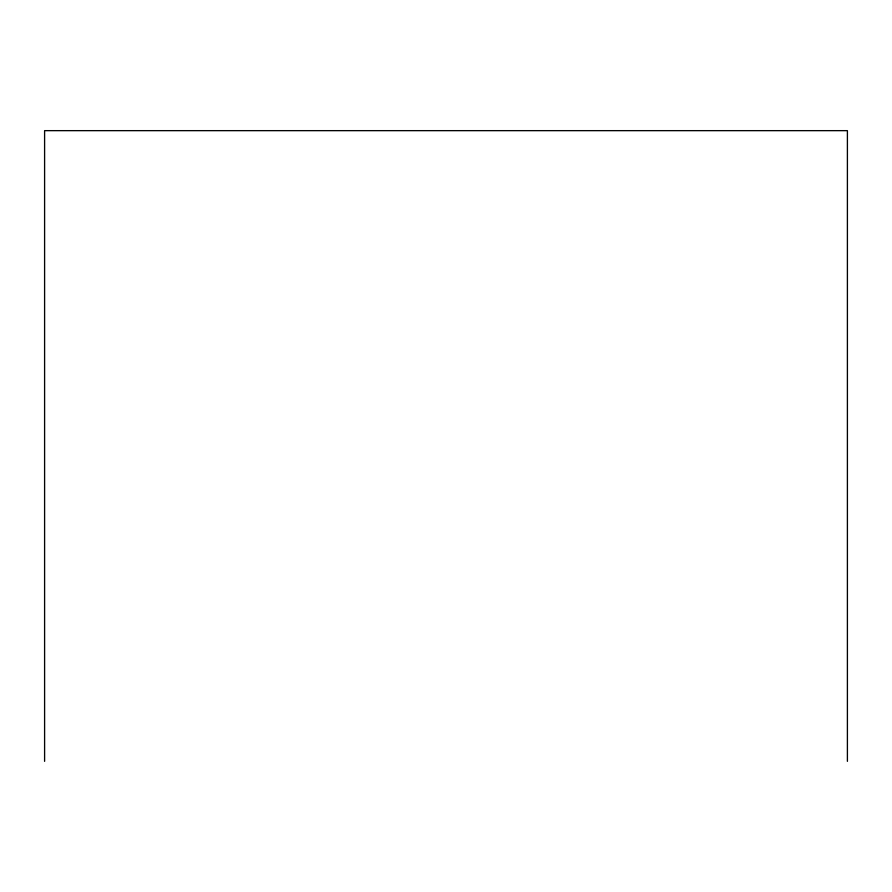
<?xml version="1.0" encoding="UTF-8"?>
<svg xmlns="http://www.w3.org/2000/svg" width="892" height="892" viewBox="0 0 892 892"><rect width="100%" height="100%" fill="white"/><g stroke="black" fill="none" stroke-linecap="round" stroke-linejoin="round"><path stroke-width="1.34" d="M847.4 761.344L847.4 130.656L44.6 130.656L44.6 761.344"/></g></svg>
